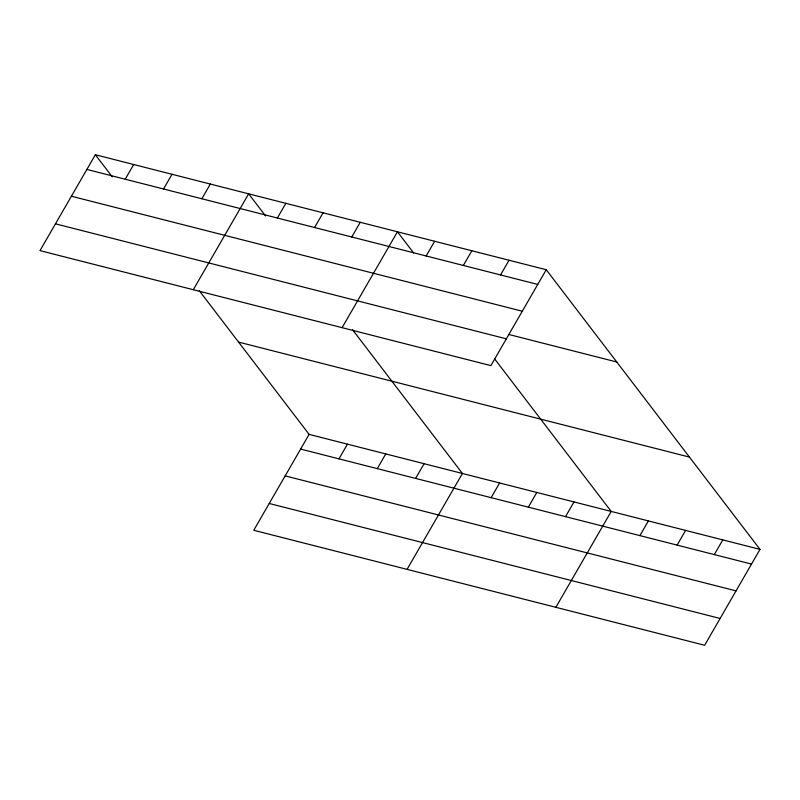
<?xml version="1.0" encoding="UTF-8"?>
<svg xmlns="http://www.w3.org/2000/svg" width="800" height="800" viewBox="0 0 800 800"><rect width="100%" height="100%" fill="white"/><g stroke="black" fill="none" stroke-linecap="round" stroke-linejoin="round"><path stroke-width="1.2" d="M95.36 154.74L40 250.62L490.88 365.62L546.24 269.73L95.36 154.74L112.26 176.85M125.2 179.21L133.69 164.51M163.52 188.99L172.01 174.29M201.85 198.76L210.34 184.06M193.3 289.72L248.66 193.83L265.56 215.94M277.37 218.02L285.86 203.32M314.57 227.51L323.06 212.81M351.77 237L360.25 222.3M342.09 327.67L397.45 231.78L413.62 252.93M199.21 290.6L309.12 434.38L253.76 530.27L704.64 645.26L760 549.38L546.24 269.73M426.16 255.97L434.65 241.27M338.96 458.86L347.44 444.16M463.36 265.46L471.85 250.76M377.28 468.63L385.77 453.93M500.56 274.94L509.04 260.24M415.61 478.4L424.09 463.7M407.06 569.37L462.42 473.48L352.51 329.69M491.13 497.67L499.62 482.97M528.33 507.15L536.81 492.45M565.52 516.64L574.01 501.94M555.85 607.32L611.21 511.43L494.49 358.73M639.92 535.61L648.41 520.91M677.12 545.1L685.6 530.4M714.32 554.59L722.8 539.89M86.87 169.44L537.75 284.43M71.41 196.23L522.29 311.22M508.79 334.47L616.78 362.01M55.47 223.83L506.35 338.83M238.58 342.1L689.46 457.09M309.12 434.38L760 549.38M300.63 449.08L751.51 564.08M285.16 475.87L736.04 590.87M269.23 503.48L720.11 618.47"/></g></svg>
